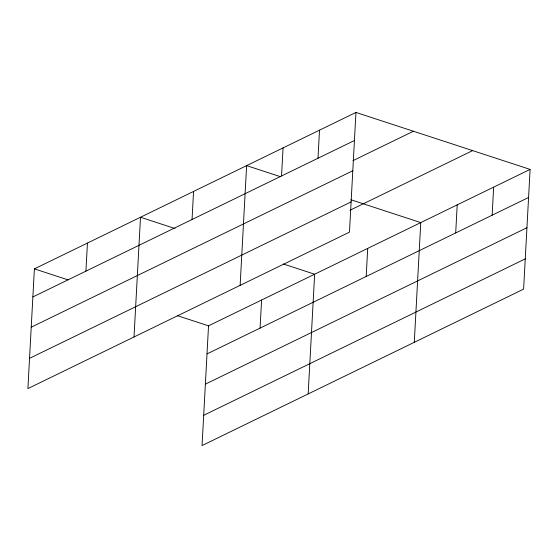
<?xml version="1.0" encoding="UTF-8"?>
<svg xmlns="http://www.w3.org/2000/svg" width="558" height="558" viewBox="0 0 558 558"><rect width="100%" height="100%" fill="white"/><g stroke="black" fill="none" stroke-linecap="round" stroke-linejoin="round"><path stroke-width="0.84" d="M355.955 112.437L34.387 268.872L27.9 388.591L349.468 232.163L355.955 112.437L530.1 169.409L523.613 289.128L202.045 445.563L208.532 325.837L530.1 169.409M85.925 271.132L87.446 243.058M134.018 336.969L140.504 217.25L174.982 228.529M192.043 219.51L193.563 191.436M240.135 285.347L246.622 165.628L280.283 176.635M260.07 328.104L261.59 300.03M281.546 175.972L283.066 147.898M317.99 158.242L319.511 130.167M308.162 393.934L314.649 274.215L283.45 264.011M366.188 276.475L367.708 248.408M414.28 342.312L420.767 222.593L350.961 199.757M455.691 232.937L457.211 204.863M492.135 215.207L493.656 187.139M32.866 296.947L354.435 140.511M352.942 160.662L413.422 131.242M31.227 327.19L352.796 170.755M29.539 358.348L351.108 201.919M350.033 210.247L472.633 150.611M207.011 353.911L528.579 197.483M205.372 384.155L526.94 227.727M203.684 415.312L525.252 258.884M34.387 268.872L68.041 279.879M177.332 315.633L208.532 325.837"/></g></svg>
